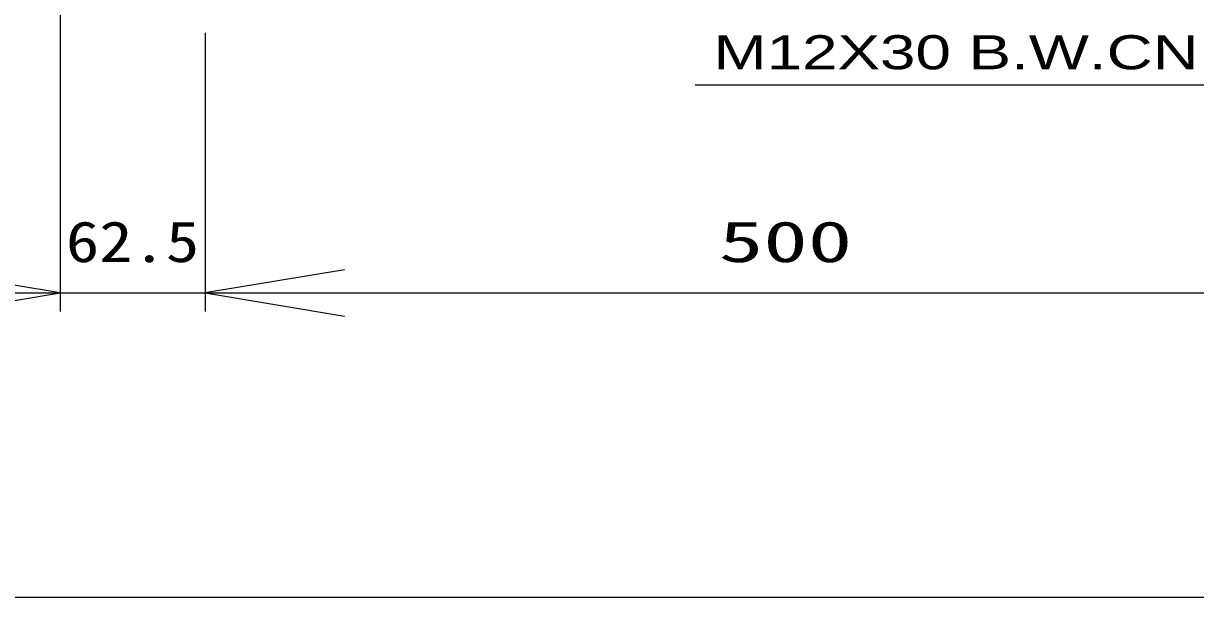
# Model space of a CAD drawing. Units: millimetres, scale not verified. Extents: x -1456 to 1385, y -1026 to 843.
# Drawn here: x -1009 to -504, y -917 to -670 of the extents above; entities that cross this region are included whole.
import ezdxf
from ezdxf.enums import TextEntityAlignment as Align

# ---------------------------------------------------------------- set-up
doc = ezdxf.new("R2010")
doc.units = ezdxf.units.MM
doc.header["$LTSCALE"] = 8
doc.layers.add('0_2', color=150, linetype='Continuous', lineweight=25)
doc.layers.add('22', color=4, linetype='Continuous', lineweight=25)
doc.styles.add('ベクトル', font='')
doc.styles.add('ＭＳ ゴシック', font='')
doc.styles.get('ベクトル').set_extended_font_data('ベクトル')
doc.styles.get('ＭＳ ゴシック').set_extended_font_data('MS Gothic')

# ---------------------------------------------------------------- blocks, each defined once
blk = doc.blocks.new('open_arrow')
at = {"color": 0, "linetype": 'Continuous', "lineweight": -2}
blk.add_lwpolyline([(7.5, 1.25), (0, 0), (7.5, -1.25)], dxfattribs=at)

msp = doc.modelspace()

# ---------------------------------------------------------------- linework, layer by layer
at = {"layer": '0_2'}
msp.add_line((1384.8, -917.2), (-1383.2, -917.2), dxfattribs=at)
at = {"layer": '22'}
for p, q in [((-993, -606.5), (-993, -794.11)), ((-930.5, -674.11), (-930.5, -794.11)), ((-930.5, -674.11), (-930.5, -794.11)), ((-719.5, -696.5), (-495.5, -696.5)), ((-1033, -786.11), (-930.5, -786.11)), ((-930.5, -786.11), (-430.5, -786.11))]:
    msp.add_line(p, q, dxfattribs=at)

# ---------------------------------------------------------------- block references
at = {"layer": '22', "xscale": 8, "yscale": 8, "rotation": 180}
msp.add_blockref('open_arrow', (-993, -786.11), dxfattribs=at)
at = {"layer": '22', "xscale": 8, "yscale": 8}
msp.add_blockref('open_arrow', (-930.5, -786.11), dxfattribs=at)

# ---------------------------------------------------------------- texts
at = {"layer": '22', "color": 2, "style": 'ベクトル', "width": 1.4}
msp.add_text('M12X30 B.W.CN', height=14.66, dxfattribs=at).set_placement((-711.5, -682.5), align=Align.MIDDLE_LEFT)
at = {"layer": '22', "style": 'ＭＳ ゴシック'}
for s, width, p in [('62.5', 1.2, (-961.75, -778.11)), ('500', 1.6, (-680.5, -778.11))]:
    msp.add_text(s, height=17.6, dxfattribs=dict(at, width=width)).set_placement(p, align=Align.BOTTOM_CENTER)

doc.saveas('drawing.dxf')
